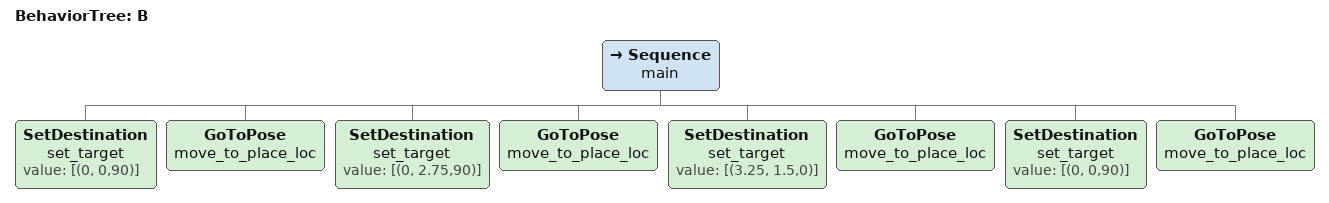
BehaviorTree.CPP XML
<root>
    <BehaviorTree ID="B">
    <Sequence name="main">
    <!-- start -->

        <SetDestination name="set_target" value="[(0, 0,90)]"/>
        <GoToPose name="move_to_place_loc"/>

<!-- 1st Waypoint -->

        <SetDestination name="set_target" value="[(0, 2.75,90)]"/>
        <GoToPose name="move_to_place_loc"/>

        <SetDestination name="set_target" value="[(3.25, 1.5,0)]"/>
        <GoToPose name="move_to_place_loc"/>

<!-- Reset -->

        <SetDestination name="set_target" value="[(0, 0,90)]"/>
        <GoToPose name="move_to_place_loc"/>

    </Sequence>
    </BehaviorTree>
</root>
